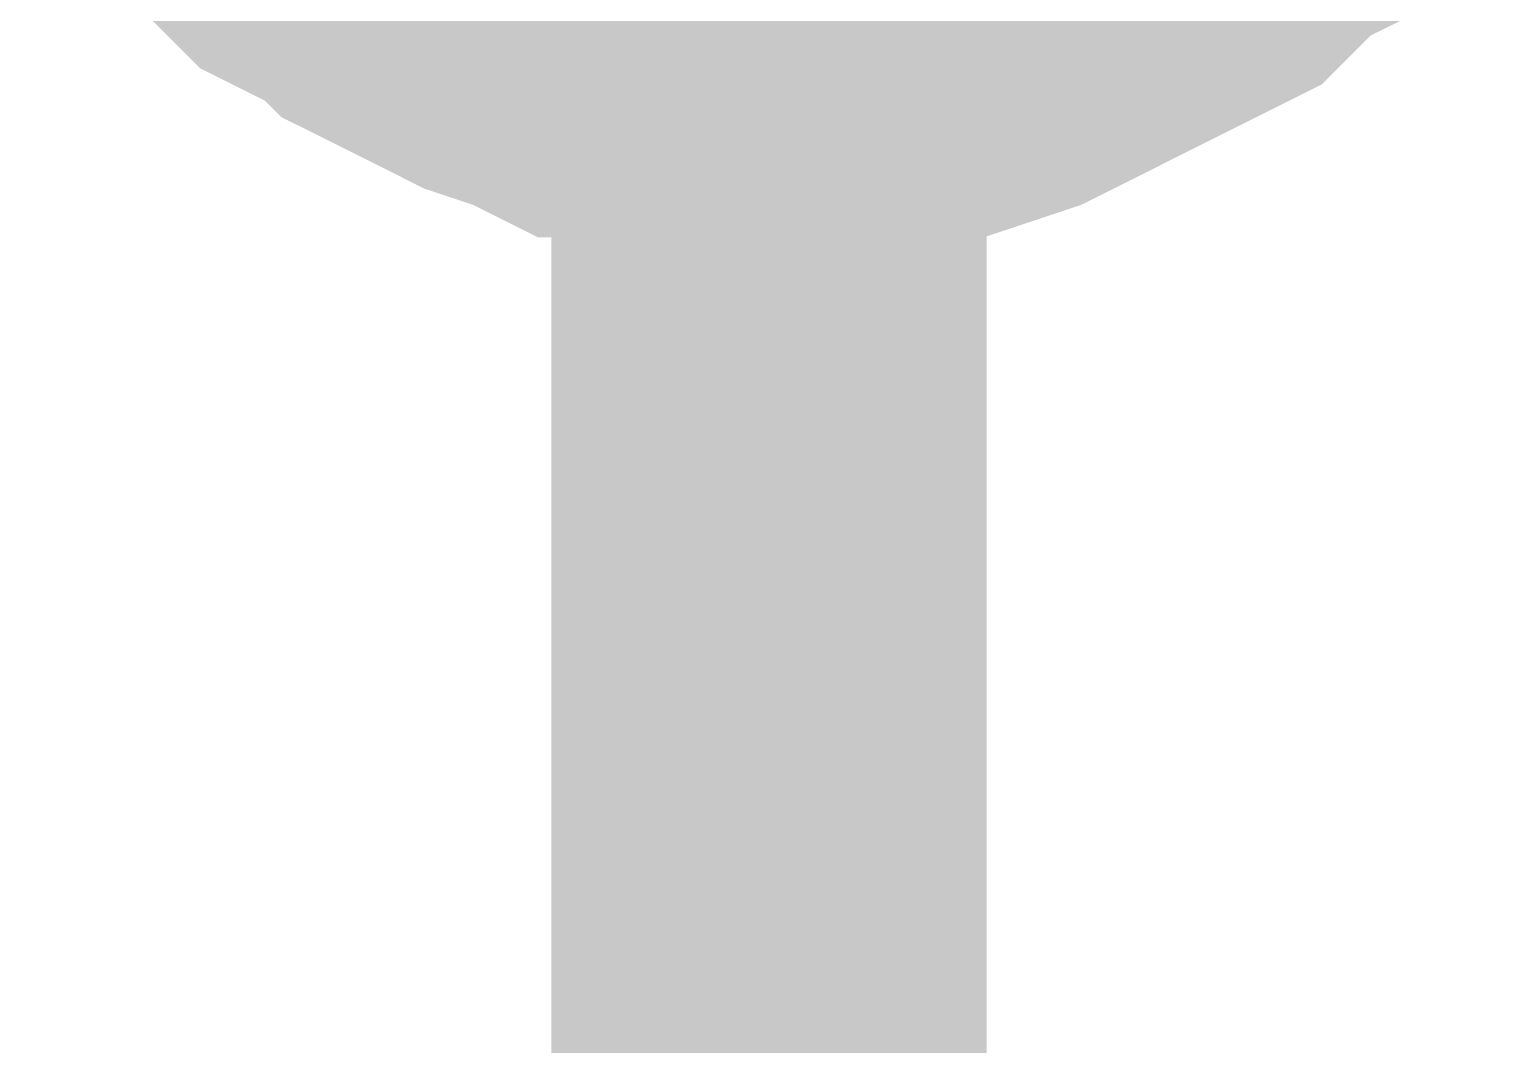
# Model space of a CAD drawing. Header units: inches. Extents: x 0 to 22.3, y 0 to 15.7.
# Drawn here: x 2.58003 to 2.62012, y 8.2523 to 8.2798 of the extents above; entities that cross this region are included whole.
import ezdxf

# ---------------------------------------------------------------- set-up
doc = ezdxf.new("R2010")
doc.units = ezdxf.units.IN
doc.header["$MEASUREMENT"] = 0
doc.layers.add('Sheet', color=255, linetype='Continuous')

msp = doc.modelspace()

# ---------------------------------------------------------------- linework, layer by layer
at = {"layer": 'Sheet'}
for points in [[(2.600075, 9.469505, 0.0118, 0.0118, 0), (2.600075, 8.299961, 0.0118, 0.0118, 0), (2.600075, 8.229682, 0.0118, 0.0118, 0)], [(2.600075, 8.279628, 0.0118, 0.0118, 0), (2.599191, 8.279628, 0.0118, 0.0118, 0), (2.597865, 8.279628, 0.0118, 0.0118, 0), (2.596981, 8.28007, 0.0118, 0.0118, 0), (2.596097, 8.28007, 0.0118, 0.0118, 0), (2.595213, 8.28007, 0.0118, 0.0118, 0), (2.594329, 8.280512, 0.0118, 0.0118, 0), (2.593003, 8.280954, 0.0118, 0.0118, 0), (2.592119, 8.281396, 0.0118, 0.0118, 0), (2.591235, 8.281838, 0.0118, 0.0118, 0), (2.59035, 8.28228, 0.0118, 0.0118, 0), (2.589908, 8.282722, 0.0118, 0.0118, 0), (2.589024, 8.283164, 0.0118, 0.0118, 0), (2.58814, 8.283606, 0.0118, 0.0118, 0), (2.587256, 8.28449, 0.0118, 0.0118, 0), (2.586814, 8.284932, 0.0118, 0.0118, 0), (2.58593, 8.285816, 0.0118, 0.0118, 0)], [(2.600075, 8.279628, 0.0118, 0.0118, 0), (2.599191, 8.279628, 0.0118, 0.0118, 0), (2.597865, 8.279628, 0.0118, 0.0118, 0), (2.596981, 8.28007, 0.0118, 0.0118, 0), (2.596097, 8.28007, 0.0118, 0.0118, 0), (2.595213, 8.28007, 0.0118, 0.0118, 0), (2.594329, 8.280512, 0.0118, 0.0118, 0), (2.593003, 8.280954, 0.0118, 0.0118, 0), (2.592119, 8.281396, 0.0118, 0.0118, 0), (2.591235, 8.281838, 0.0118, 0.0118, 0), (2.59035, 8.28228, 0.0118, 0.0118, 0), (2.589908, 8.282722, 0.0118, 0.0118, 0), (2.589024, 8.283164, 0.0118, 0.0118, 0), (2.58814, 8.283606, 0.0118, 0.0118, 0), (2.587256, 8.28449, 0.0118, 0.0118, 0), (2.586814, 8.284932, 0.0118, 0.0118, 0), (2.58593, 8.285816, 0.0118, 0.0118, 0)], [(2.600075, 8.279628, 0.0118, 0.0118, 0), (2.599191, 8.279628, 0.0118, 0.0118, 0), (2.597865, 8.279628, 0.0118, 0.0118, 0), (2.596981, 8.28007, 0.0118, 0.0118, 0), (2.596097, 8.28007, 0.0118, 0.0118, 0), (2.595213, 8.28007, 0.0118, 0.0118, 0), (2.594329, 8.280512, 0.0118, 0.0118, 0), (2.593003, 8.280954, 0.0118, 0.0118, 0), (2.592119, 8.281396, 0.0118, 0.0118, 0), (2.591235, 8.281838, 0.0118, 0.0118, 0), (2.59035, 8.28228, 0.0118, 0.0118, 0), (2.589908, 8.282722, 0.0118, 0.0118, 0), (2.589024, 8.283164, 0.0118, 0.0118, 0), (2.58814, 8.283606, 0.0118, 0.0118, 0), (2.587256, 8.28449, 0.0118, 0.0118, 0), (2.586814, 8.284932, 0.0118, 0.0118, 0), (2.58593, 8.285816, 0.0118, 0.0118, 0)], [(2.600075, 8.279628, 0.0118, 0.0118, 0), (2.599191, 8.279628, 0.0118, 0.0118, 0), (2.597865, 8.279628, 0.0118, 0.0118, 0), (2.596981, 8.28007, 0.0118, 0.0118, 0), (2.596097, 8.28007, 0.0118, 0.0118, 0), (2.595213, 8.28007, 0.0118, 0.0118, 0), (2.594329, 8.280512, 0.0118, 0.0118, 0), (2.593003, 8.280954, 0.0118, 0.0118, 0), (2.592119, 8.281396, 0.0118, 0.0118, 0), (2.591235, 8.281838, 0.0118, 0.0118, 0), (2.59035, 8.28228, 0.0118, 0.0118, 0), (2.589908, 8.282722, 0.0118, 0.0118, 0), (2.589024, 8.283164, 0.0118, 0.0118, 0), (2.58814, 8.283606, 0.0118, 0.0118, 0), (2.587256, 8.28449, 0.0118, 0.0118, 0), (2.586814, 8.284932, 0.0118, 0.0118, 0), (2.58593, 8.285816, 0.0118, 0.0118, 0)], [(2.614221, 8.285816, 0.0118, 0.0118, 0), (2.613779, 8.284932, 0.0118, 0.0118, 0), (2.612894, 8.28449, 0.0118, 0.0118, 0), (2.61201, 8.283606, 0.0118, 0.0118, 0), (2.611568, 8.283164, 0.0118, 0.0118, 0), (2.610684, 8.282722, 0.0118, 0.0118, 0), (2.6098, 8.28228, 0.0118, 0.0118, 0), (2.608916, 8.281838, 0.0118, 0.0118, 0), (2.608032, 8.281396, 0.0118, 0.0118, 0), (2.607148, 8.280954, 0.0118, 0.0118, 0), (2.606264, 8.280512, 0.0118, 0.0118, 0), (2.604938, 8.28007, 0.0118, 0.0118, 0), (2.604054, 8.28007, 0.0118, 0.0118, 0), (2.60317, 8.28007, 0.0118, 0.0118, 0), (2.602286, 8.279628, 0.0118, 0.0118, 0), (2.600959, 8.279628, 0.0118, 0.0118, 0), (2.600075, 8.279628, 0.0118, 0.0118, 0)], [(2.614221, 8.285816, 0.0118, 0.0118, 0), (2.613779, 8.284932, 0.0118, 0.0118, 0), (2.612894, 8.28449, 0.0118, 0.0118, 0), (2.61201, 8.283606, 0.0118, 0.0118, 0), (2.611568, 8.283164, 0.0118, 0.0118, 0), (2.610684, 8.282722, 0.0118, 0.0118, 0), (2.6098, 8.28228, 0.0118, 0.0118, 0), (2.608916, 8.281838, 0.0118, 0.0118, 0), (2.608032, 8.281396, 0.0118, 0.0118, 0), (2.607148, 8.280954, 0.0118, 0.0118, 0), (2.606264, 8.280512, 0.0118, 0.0118, 0), (2.604938, 8.28007, 0.0118, 0.0118, 0), (2.604054, 8.28007, 0.0118, 0.0118, 0), (2.60317, 8.28007, 0.0118, 0.0118, 0), (2.602286, 8.279628, 0.0118, 0.0118, 0), (2.600959, 8.279628, 0.0118, 0.0118, 0), (2.600075, 8.279628, 0.0118, 0.0118, 0)], [(2.614221, 8.285816, 0.0118, 0.0118, 0), (2.613779, 8.284932, 0.0118, 0.0118, 0), (2.612894, 8.28449, 0.0118, 0.0118, 0), (2.61201, 8.283606, 0.0118, 0.0118, 0), (2.611568, 8.283164, 0.0118, 0.0118, 0), (2.610684, 8.282722, 0.0118, 0.0118, 0), (2.6098, 8.28228, 0.0118, 0.0118, 0), (2.608916, 8.281838, 0.0118, 0.0118, 0), (2.608032, 8.281396, 0.0118, 0.0118, 0), (2.607148, 8.280954, 0.0118, 0.0118, 0), (2.606264, 8.280512, 0.0118, 0.0118, 0), (2.604938, 8.28007, 0.0118, 0.0118, 0), (2.604054, 8.28007, 0.0118, 0.0118, 0), (2.60317, 8.28007, 0.0118, 0.0118, 0), (2.602286, 8.279628, 0.0118, 0.0118, 0), (2.600959, 8.279628, 0.0118, 0.0118, 0), (2.600075, 8.279628, 0.0118, 0.0118, 0)], [(2.614221, 8.285816, 0.0118, 0.0118, 0), (2.613779, 8.284932, 0.0118, 0.0118, 0), (2.612894, 8.28449, 0.0118, 0.0118, 0), (2.61201, 8.283606, 0.0118, 0.0118, 0), (2.611568, 8.283164, 0.0118, 0.0118, 0), (2.610684, 8.282722, 0.0118, 0.0118, 0), (2.6098, 8.28228, 0.0118, 0.0118, 0), (2.608916, 8.281838, 0.0118, 0.0118, 0), (2.608032, 8.281396, 0.0118, 0.0118, 0), (2.607148, 8.280954, 0.0118, 0.0118, 0), (2.606264, 8.280512, 0.0118, 0.0118, 0), (2.604938, 8.28007, 0.0118, 0.0118, 0), (2.604054, 8.28007, 0.0118, 0.0118, 0), (2.60317, 8.28007, 0.0118, 0.0118, 0), (2.602286, 8.279628, 0.0118, 0.0118, 0), (2.600959, 8.279628, 0.0118, 0.0118, 0), (2.600075, 8.279628, 0.0118, 0.0118, 0)], [(2.600075, 8.279628, 0.0039, 0.0039, 0), (2.599191, 8.279628, 0.0039, 0.0039, 0), (2.597865, 8.279628, 0.0039, 0.0039, 0), (2.596981, 8.28007, 0.0039, 0.0039, 0), (2.596097, 8.28007, 0.0039, 0.0039, 0), (2.595213, 8.28007, 0.0039, 0.0039, 0), (2.594329, 8.280512, 0.0039, 0.0039, 0), (2.593003, 8.280954, 0.0039, 0.0039, 0), (2.592119, 8.281396, 0.0039, 0.0039, 0), (2.591235, 8.281838, 0.0039, 0.0039, 0)], [(2.600075, 8.279628, 0.0039, 0.0039, 0), (2.599191, 8.279628, 0.0039, 0.0039, 0), (2.597865, 8.279628, 0.0039, 0.0039, 0), (2.596981, 8.28007, 0.0039, 0.0039, 0), (2.596097, 8.28007, 0.0039, 0.0039, 0), (2.595213, 8.28007, 0.0039, 0.0039, 0), (2.594329, 8.280512, 0.0039, 0.0039, 0), (2.593003, 8.280954, 0.0039, 0.0039, 0), (2.592119, 8.281396, 0.0039, 0.0039, 0), (2.591235, 8.281838, 0.0039, 0.0039, 0)], [(2.600075, 8.279628, 0.0039, 0.0039, 0), (2.599191, 8.279628, 0.0039, 0.0039, 0), (2.597865, 8.279628, 0.0039, 0.0039, 0), (2.596981, 8.28007, 0.0039, 0.0039, 0), (2.596097, 8.28007, 0.0039, 0.0039, 0), (2.595213, 8.28007, 0.0039, 0.0039, 0), (2.594329, 8.280512, 0.0039, 0.0039, 0), (2.593003, 8.280954, 0.0039, 0.0039, 0), (2.592119, 8.281396, 0.0039, 0.0039, 0), (2.591235, 8.281838, 0.0039, 0.0039, 0)], [(2.600075, 8.279628, 0.0039, 0.0039, 0), (2.599191, 8.279628, 0.0039, 0.0039, 0), (2.597865, 8.279628, 0.0039, 0.0039, 0), (2.596981, 8.28007, 0.0039, 0.0039, 0), (2.596097, 8.28007, 0.0039, 0.0039, 0), (2.595213, 8.28007, 0.0039, 0.0039, 0), (2.594329, 8.280512, 0.0039, 0.0039, 0), (2.593003, 8.280954, 0.0039, 0.0039, 0), (2.592119, 8.281396, 0.0039, 0.0039, 0), (2.591235, 8.281838, 0.0039, 0.0039, 0)], [(2.608916, 8.281838, 0.0039, 0.0039, 0), (2.608032, 8.281396, 0.0039, 0.0039, 0), (2.607148, 8.280954, 0.0039, 0.0039, 0), (2.606264, 8.280512, 0.0039, 0.0039, 0), (2.604938, 8.28007, 0.0039, 0.0039, 0), (2.604054, 8.28007, 0.0039, 0.0039, 0), (2.60317, 8.28007, 0.0039, 0.0039, 0), (2.602286, 8.279628, 0.0039, 0.0039, 0), (2.600959, 8.279628, 0.0039, 0.0039, 0), (2.600075, 8.279628, 0.0039, 0.0039, 0)], [(2.608916, 8.281838, 0.0039, 0.0039, 0), (2.608032, 8.281396, 0.0039, 0.0039, 0), (2.607148, 8.280954, 0.0039, 0.0039, 0), (2.606264, 8.280512, 0.0039, 0.0039, 0), (2.604938, 8.28007, 0.0039, 0.0039, 0), (2.604054, 8.28007, 0.0039, 0.0039, 0), (2.60317, 8.28007, 0.0039, 0.0039, 0), (2.602286, 8.279628, 0.0039, 0.0039, 0), (2.600959, 8.279628, 0.0039, 0.0039, 0), (2.600075, 8.279628, 0.0039, 0.0039, 0)], [(2.608916, 8.281838, 0.0039, 0.0039, 0), (2.608032, 8.281396, 0.0039, 0.0039, 0), (2.607148, 8.280954, 0.0039, 0.0039, 0), (2.606264, 8.280512, 0.0039, 0.0039, 0), (2.604938, 8.28007, 0.0039, 0.0039, 0), (2.604054, 8.28007, 0.0039, 0.0039, 0), (2.60317, 8.28007, 0.0039, 0.0039, 0), (2.602286, 8.279628, 0.0039, 0.0039, 0), (2.600959, 8.279628, 0.0039, 0.0039, 0), (2.600075, 8.279628, 0.0039, 0.0039, 0)], [(2.608916, 8.281838, 0.0039, 0.0039, 0), (2.608032, 8.281396, 0.0039, 0.0039, 0), (2.607148, 8.280954, 0.0039, 0.0039, 0), (2.606264, 8.280512, 0.0039, 0.0039, 0), (2.604938, 8.28007, 0.0039, 0.0039, 0), (2.604054, 8.28007, 0.0039, 0.0039, 0), (2.60317, 8.28007, 0.0039, 0.0039, 0), (2.602286, 8.279628, 0.0039, 0.0039, 0), (2.600959, 8.279628, 0.0039, 0.0039, 0), (2.600075, 8.279628, 0.0039, 0.0039, 0)]]:
    msp.add_lwpolyline(points, format="xyseb", dxfattribs=at)

doc.saveas('drawing.dxf')
